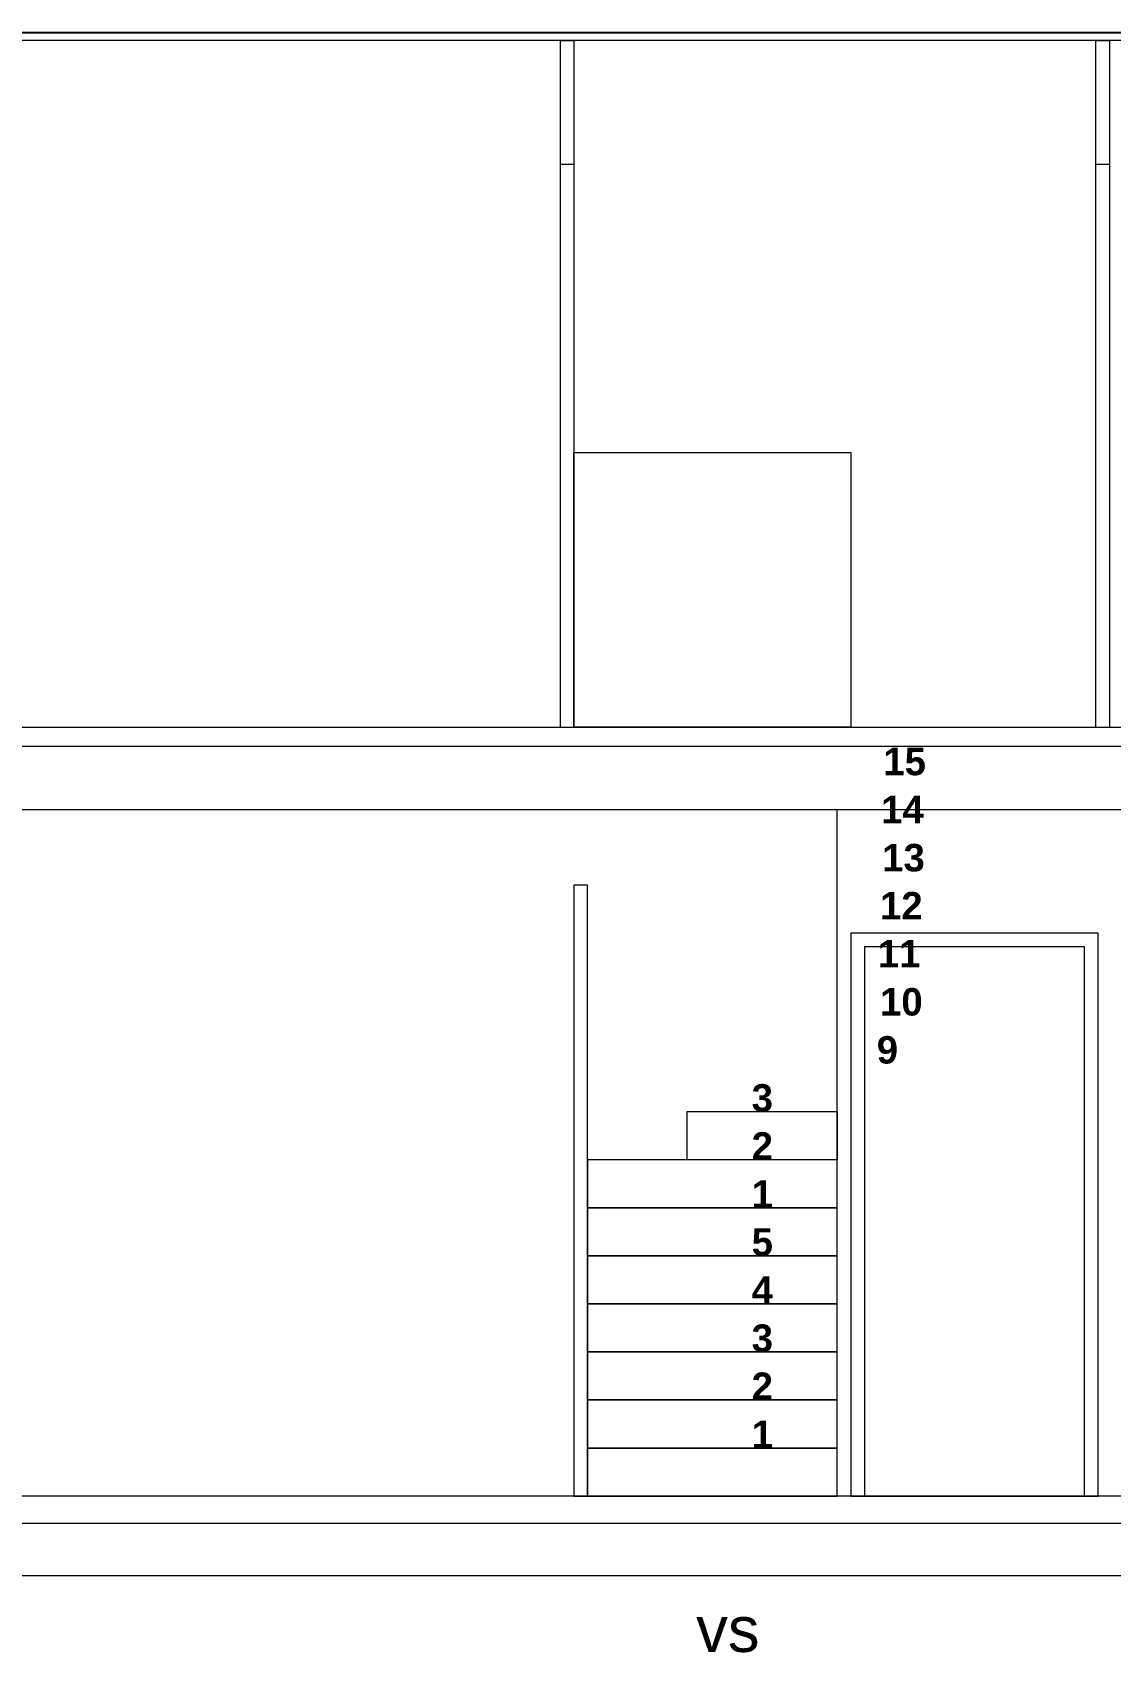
# Model space of a CAD drawing. Header units: metres. Extents: x -12536 to 12621, y -17191 to 9596.
# Drawn here: x -2361 to -1968, y 2219 to 2809 of the extents above; entities that cross this region are included whole.
import ezdxf

# ---------------------------------------------------------------- set-up
doc = ezdxf.new("R2010")
doc.units = ezdxf.units.M
doc.header["$MEASUREMENT"] = 0
for name, color, linetype in [('Calque commun', 7, 'Continuous'), ('Cotations', 7, 'Continuous'), ('Textes', 7, 'Continuous')]:
    doc.layers.add(name, color=color, linetype=linetype)
doc.styles.add('Arial2', font='', dxfattribs={"height": 0.1})
doc.styles.add('Arial4', font='arial.ttf', dxfattribs={"height": 0.165})
doc.styles.get('Arial2').set_extended_font_data('Arial', bold=True)

msp = doc.modelspace()

# ---------------------------------------------------------------- linework, layer by layer
at = {"layer": 'Calque commun', "color": 7, "linetype": 'Continuous', "lineweight": 20}
for p, q in [((-1696.596, 2809.315), (-2556.757, 2809.315)), ((-1696.596, 2806.315), (-2556.757, 2806.315)), ((-1696.595, 2549.315), (-2556.757, 2549.315)), ((-2556.757, 2526.315), (-1696.596, 2526.315)), ((-2308.144, 2526.315), (-1743.62, 2526.315)), ((-1696.596, 2276.314), (-2544.757, 2276.314)), ((-1676.595, 2266.313), (-2576.756, 2266.313)), ((-1696.594, 2247.313), (-2576.756, 2247.313))]:
    msp.add_line(p, q, dxfattribs=at)
at = {"layer": 'Calque commun', "color": 5, "linetype": 'ByBlock', "lineweight": -2}
msp.add_line((-2556.757, 2809.315), (-1696.596, 2809.315), dxfattribs=at)
at = {"layer": 'Calque commun', "color": 15, "linetype": 'Continuous', "lineweight": 20}
for p, q in [((-2168.756, 2806.315), (-2168.756, 2761.315)), ((-2168.756, 2806.315), (-2163.756, 2806.315)), ((-2163.756, 2806.315), (-2163.756, 2761.315)), ((-1973.756, 2806.315), (-1973.756, 2761.315)), ((-1973.756, 2806.315), (-1968.756, 2806.315)), ((-1968.756, 2806.315), (-1968.756, 2761.315)), ((-2168.756, 2761.315), (-2163.756, 2761.315)), ((-1973.756, 2761.315), (-1968.756, 2761.315))]:
    msp.add_line(p, q, dxfattribs=at)
at = {"layer": 'Calque commun', "color": 20, "linetype": 'Continuous', "lineweight": 5}
for p, q in [((-2168.756, 2761.315), (-2168.756, 2556.315)), ((-2168.756, 2761.315), (-2163.756, 2761.315)), ((-2163.756, 2761.315), (-2163.756, 2556.315)), ((-1973.756, 2761.315), (-1973.756, 2556.315)), ((-1973.756, 2761.315), (-1968.756, 2761.315)), ((-1968.756, 2761.315), (-1968.756, 2556.315)), ((-2168.756, 2556.315), (-2163.756, 2556.315)), ((-1973.756, 2556.315), (-1968.756, 2556.315))]:
    msp.add_line(p, q, dxfattribs=at)

# ---------------------------------------------------------------- texts
at = {"layer": 'Calque commun', "color": 5, "linetype": 'ByBlock', "lineweight": -2, "style": 'Arial2'}
for s, p in [('15', (-2051.085, 2538.814)), ('14', (-2051.88, 2521.314)), ('13', (-2051.483, 2503.813)), ('12', (-2052.278, 2486.313)), ('11', (-2053.072, 2468.813)), ('10', (-2052.278, 2451.313)), ('9', (-2053.47, 2433.813)), ('3', (-2099.016, 2416.313)), ('2', (-2099.016, 2398.82)), ('1', (-2099.016, 2381.319)), ('5', (-2099.016, 2363.814)), ('4', (-2099.016, 2346.317)), ('3', (-2099.016, 2328.814)), ('2', (-2099.016, 2311.314)), ('1', (-2099.016, 2293.814))]:
    msp.add_text(s, height=10, dxfattribs=at).set_placement(p)
at = {"layer": 'Textes', "color": 3, "linetype": 'ByBlock', "lineweight": -2, "style": 'Arial4'}
msp.add_text('vs', height=16.5, dxfattribs=at).set_placement((-2119.197, 2219.558))

# ---------------------------------------------------------------- meshes
at = {"layer": 'Calque commun', "color": 7, "linetype": 'Continuous', "lineweight": 20}
mesh = msp.add_polyface(dxfattribs=at)
corners = [(-2556.757, 2549.315), (-2556.757, 2556.315), (-1696.595, 2556.315), (-1696.595, 2549.315)]
mesh.append_faces([[corners[k] for k in face] for face in [(0, 1, 2, 3)]], dxfattribs={"color": 7})
at = {"layer": 'Calque commun', "color": 20, "linetype": 'Continuous', "lineweight": 5}
mesh = msp.add_polyface(dxfattribs=at)
corners = [(-2067.879, 2526.315), (-1708.595, 2526.315), (-1708.595, 2276.315), (-2067.879, 2276.315)]
mesh.append_faces([[corners[k] for k in face] for face in [(0, 1, 2, 3)]], dxfattribs={"color": 20})
mesh = msp.add_polyface(dxfattribs=at)
corners = [(-2158.756, 2498.82), (-2163.756, 2498.82), (-2163.756, 2276.314), (-2158.756, 2276.314)]
mesh.append_faces([[corners[k] for k in face] for face in [(0, 1, 2, 3)]], dxfattribs={"color": 20})
mesh = msp.add_polyface(dxfattribs=at)
corners = [(-1972.879, 2481.315), (-2062.879, 2481.315), (-2062.879, 2276.315), (-1972.879, 2276.315)]
mesh.append_faces([[corners[k] for k in face] for face in [(0, 1, 2, 3)]], dxfattribs={"color": 20})
mesh = msp.add_polyface(dxfattribs=at)
corners = [(-2122.555, 2416.313), (-2067.879, 2416.313), (-2067.879, 2398.813), (-2122.555, 2398.813)]
mesh.append_faces([[corners[k] for k in face] for face in [(0, 1, 2, 3)]], dxfattribs={"color": 20})
mesh = msp.add_polyface(dxfattribs=at)
corners = [(-2067.879, 2398.813), (-2158.756, 2398.813), (-2158.756, 2381.314), (-2067.879, 2381.314)]
mesh.append_faces([[corners[k] for k in face] for face in [(0, 1, 2, 3)]], dxfattribs={"color": 20})
mesh = msp.add_polyface(dxfattribs=at)
corners = [(-2067.879, 2381.314), (-2158.756, 2381.314), (-2158.756, 2363.814), (-2067.879, 2363.814)]
mesh.append_faces([[corners[k] for k in face] for face in [(0, 1, 2, 3)]], dxfattribs={"color": 20})
mesh = msp.add_polyface(dxfattribs=at)
corners = [(-2067.879, 2363.814), (-2158.756, 2363.814), (-2158.756, 2346.314), (-2067.879, 2346.314)]
mesh.append_faces([[corners[k] for k in face] for face in [(0, 1, 2, 3)]], dxfattribs={"color": 20})
mesh = msp.add_polyface(dxfattribs=at)
corners = [(-2067.879, 2346.314), (-2158.756, 2346.314), (-2158.756, 2328.814), (-2067.879, 2328.814)]
mesh.append_faces([[corners[k] for k in face] for face in [(0, 1, 2, 3)]], dxfattribs={"color": 20})
mesh = msp.add_polyface(dxfattribs=at)
corners = [(-2067.879, 2328.814), (-2158.756, 2328.814), (-2158.756, 2311.314), (-2067.879, 2311.314)]
mesh.append_faces([[corners[k] for k in face] for face in [(0, 1, 2, 3)]], dxfattribs={"color": 20})
mesh = msp.add_polyface(dxfattribs=at)
corners = [(-2067.879, 2311.314), (-2158.756, 2311.314), (-2158.756, 2293.814), (-2067.879, 2293.814)]
mesh.append_faces([[corners[k] for k in face] for face in [(0, 1, 2, 3)]], dxfattribs={"color": 20})
mesh = msp.add_polyface(dxfattribs=at)
corners = [(-2067.879, 2293.814), (-2158.756, 2293.814), (-2158.756, 2276.314), (-2067.879, 2276.314)]
mesh.append_faces([[corners[k] for k in face] for face in [(0, 1, 2, 3)]], dxfattribs={"color": 20})
at = {"layer": 'Cotations', "color": 20, "linetype": 'Continuous', "lineweight": 5}
mesh = msp.add_polyface(dxfattribs=at)
corners = [(-2062.879, 2556.315), (-2163.756, 2556.315), (-2163.756, 2656.315), (-2062.879, 2656.315)]
mesh.append_faces([[corners[k] for k in face] for face in [(0, 1, 2, 3)]], dxfattribs={"color": 20})
mesh = msp.add_polyface(dxfattribs=at)
corners = [(-1977.879, 2476.315), (-2057.879, 2476.315), (-2057.879, 2276.315), (-1977.879, 2276.315)]
mesh.append_faces([[corners[k] for k in face] for face in [(0, 1, 2, 3)]], dxfattribs={"color": 20})

doc.saveas('drawing.dxf')
